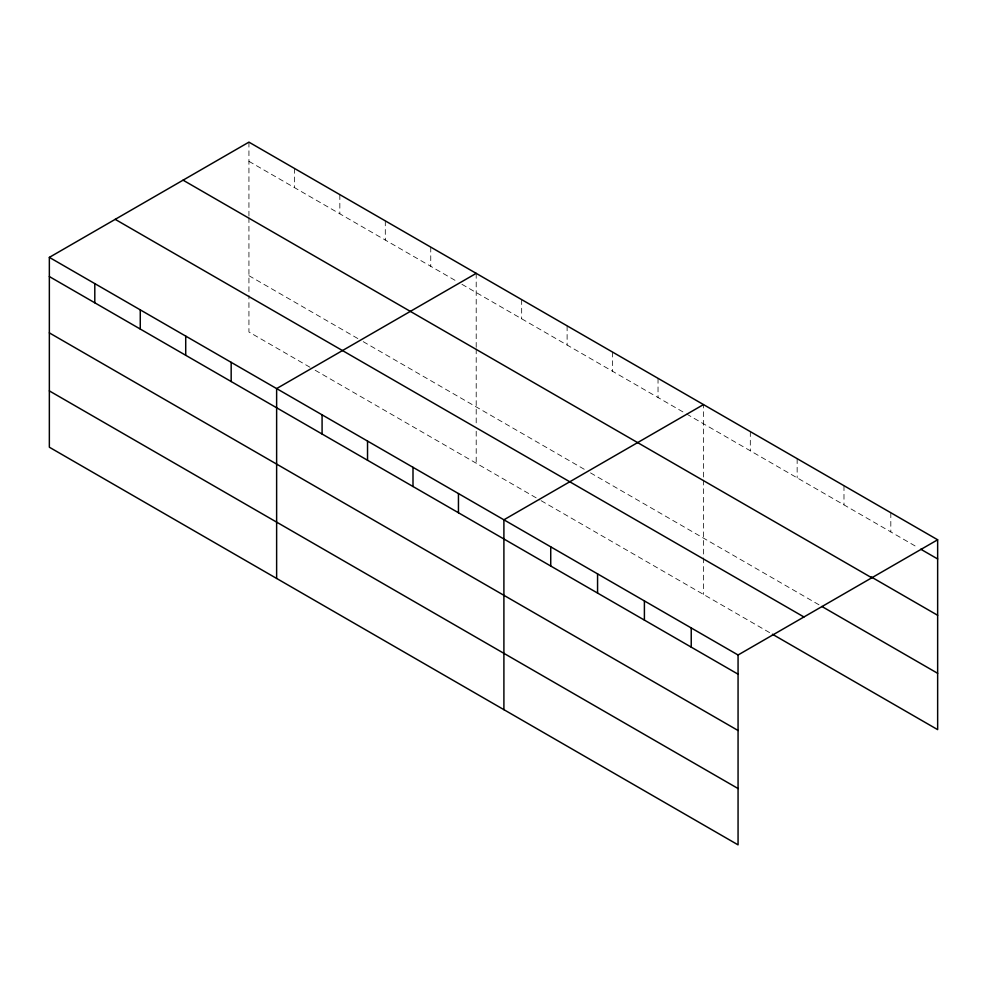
<?xml version="1.0" encoding="UTF-8"?>
<svg xmlns="http://www.w3.org/2000/svg" width="987" height="987" viewBox="0 0 987 987"><rect width="100%" height="100%" fill="white"/><g stroke="black" fill="none" stroke-linecap="round" stroke-linejoin="round"><path stroke-width="0.74" stroke-dasharray="4.93 3.7" d="M248.934 216.128L248.934 142.14M476.203 347.35L476.203 273.362M703.484 477.042L703.484 404.584M248.934 161.325L456.722 281.295M461.916 284.293L685.299 413.269M686.607 414.022L918.132 547.686M248.934 275.681L358.022 338.664M363.216 341.662L585.303 469.886M590.497 472.884L819.272 604.957M309.967 367.238L248.934 332.002L248.934 295.471M315.161 370.236L539.84 499.965M541.147 500.705L771.131 633.494M890.817 512.734L890.817 531.919M843.984 485.69L843.984 504.875M797.151 458.659L797.151 477.844M750.317 431.615L750.317 450.8M703.484 480.089L703.484 556.384M703.484 557.902L703.484 594.433M658.033 378.329L658.033 397.514M612.569 352.088L612.569 371.272M567.118 325.846L567.118 345.031M521.667 299.604L521.667 318.789M476.203 348.867L476.203 425.163M476.203 431.257L476.203 463.224M430.751 247.12L430.751 266.305M385.3 220.878L385.3 240.063M339.836 194.636L339.836 213.821M294.385 168.382L294.385 187.567M248.934 217.646L248.934 293.941"/><path stroke-width="1.48" d="M738.066 730.503L738.066 654.998L49.35 257.373L49.35 447.222L738.066 844.86L738.066 730.503L49.35 332.878M772.439 634.246L937.65 729.627L937.65 539.778L248.934 142.14L49.35 257.373M476.203 273.362L276.631 388.582L276.631 578.444M703.484 404.584L503.901 519.804L503.901 709.665M738.066 654.998L937.65 539.778M920.735 549.191L937.65 558.963M871.299 576.976L937.65 615.283M183.064 180.165L871.792 577.802M821.863 606.462L937.65 673.307M115.208 219.348L803.936 616.974M49.35 276.557L738.066 674.183M49.35 390.901L738.066 788.539M691.233 627.954L691.233 647.151M644.4 600.923L644.4 620.107M597.567 573.879L597.567 593.064M550.734 546.847L550.734 566.032M458.449 493.562L458.449 512.746M412.998 467.32L412.998 486.505M367.534 441.078L367.534 460.263M322.083 414.836L322.083 434.021M231.168 362.34L231.168 381.525M185.716 336.098L185.716 355.283M140.265 309.856L140.265 329.041M94.801 283.614L94.801 302.799"/></g></svg>
